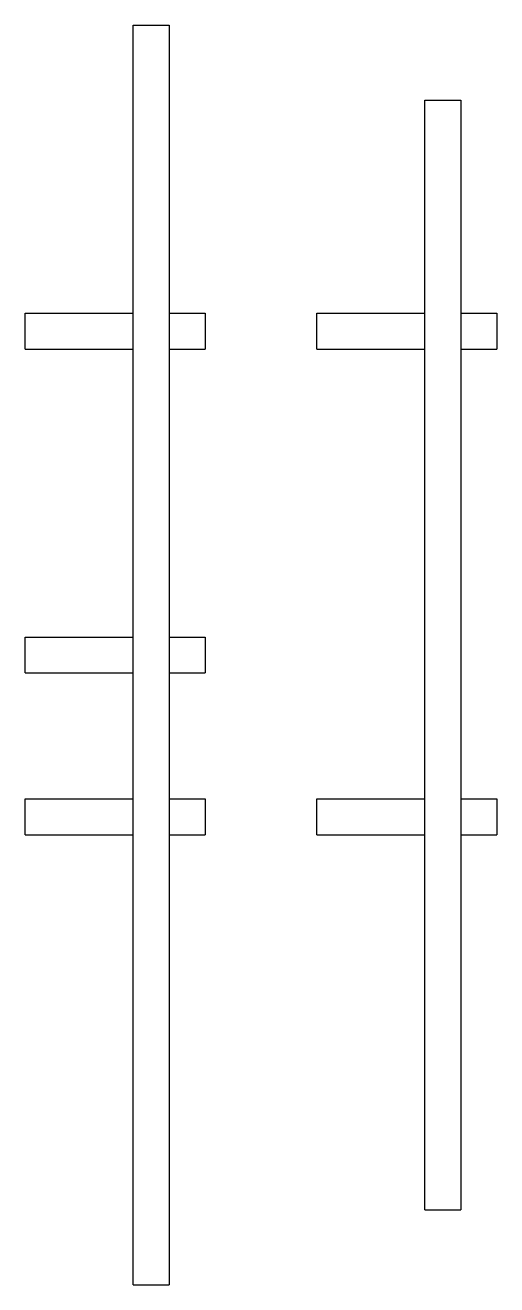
# Model space of a CAD drawing. Extents: x -49 to 4846, y -968 to 1090.
# Drawn here: x 2848.2 to 2979.2, y 314.2 to 664.2 of the extents above; entities that cross this region are included whole.
import ezdxf

# ---------------------------------------------------------------- set-up
doc = ezdxf.new("R2010")
doc.units = 0
doc.layers.get('0').update_dxf_attribs({"linetype": 'CONTINUOUS'})

msp = doc.modelspace()

# ---------------------------------------------------------------- linework, layer by layer
at = {"color": 1}
for p, q in [((2878.221519, 664.186583), (2888.221519, 664.186583)), ((2878.221519, 489.186583), (2878.221519, 664.186583)), ((2888.221519, 664.186583), (2888.221519, 314.186583)), ((2959.187034, 643.38266), (2969.187034, 643.38266)), ((2959.187034, 489.186583), (2959.187034, 643.38266)), ((2969.187034, 643.38266), (2969.187034, 334.990505)), ((2848.221519, 584.186583), (2878.221519, 584.186583)), ((2848.221519, 579.186583), (2848.221519, 584.186583)), ((2888.221519, 584.186583), (2898.221519, 584.186583)), ((2898.221519, 584.186583), (2898.221519, 574.186583)), ((2929.187034, 584.186583), (2959.187034, 584.186583)), ((2929.187034, 579.186583), (2929.187034, 584.186583)), ((2969.187034, 584.186583), (2979.187034, 584.186583)), ((2979.187034, 584.186583), (2979.187034, 574.186583)), ((2848.221519, 574.186583), (2848.221519, 579.186583)), ((2929.187034, 574.186583), (2929.187034, 579.186583)), ((2848.221519, 574.186583), (2878.221519, 574.186583)), ((2888.221519, 574.186583), (2898.221519, 574.186583)), ((2929.187034, 574.186583), (2959.187034, 574.186583)), ((2969.187034, 574.186583), (2979.187034, 574.186583)), ((2848.221519, 494.186583), (2878.221519, 494.186583)), ((2848.221519, 484.186583), (2848.221519, 494.186583)), ((2888.221519, 494.186583), (2898.221519, 494.186583)), ((2898.221519, 494.186583), (2898.221519, 484.856456)), ((2878.221519, 314.186583), (2878.221519, 489.186583)), ((2959.187034, 334.990505), (2959.187034, 489.186583)), ((2848.221519, 484.186583), (2878.221519, 484.186583)), ((2888.221519, 484.186583), (2898.221519, 484.186583)), ((2898.221519, 484.856456), (2898.221519, 484.186583)), ((2848.221519, 449.186583), (2878.221519, 449.186583)), ((2848.221519, 439.186583), (2848.221519, 449.186583)), ((2848.221519, 447.722117), (2848.221519, 448.051688)), ((2888.221519, 449.186583), (2898.221519, 449.186583)), ((2898.221519, 449.186583), (2898.221519, 448.51671)), ((2898.221519, 448.51671), (2898.221519, 439.186583)), ((2929.187034, 449.186583), (2959.187034, 449.186583)), ((2929.187034, 439.186583), (2929.187034, 449.186583)), ((2929.187034, 447.722117), (2929.187034, 448.051688)), ((2969.187034, 449.186583), (2979.187034, 449.186583)), ((2979.187034, 449.186583), (2979.187034, 448.51671)), ((2979.187034, 448.51671), (2979.187034, 439.186583)), ((2898.221519, 446.543566), (2898.221519, 446.100077)), ((2979.187034, 446.543566), (2979.187034, 446.100077)), ((2848.221519, 441.408732), (2848.221519, 441.829673)), ((2929.187034, 441.408732), (2929.187034, 441.829673)), ((2848.221519, 439.186583), (2878.221519, 439.186583)), ((2888.221519, 439.186583), (2898.221519, 439.186583)), ((2898.221519, 440.32153), (2898.221519, 440.029281)), ((2929.187034, 439.186583), (2959.187034, 439.186583)), ((2969.187034, 439.186583), (2979.187034, 439.186583)), ((2979.187034, 440.32153), (2979.187034, 440.029281)), ((2959.187034, 334.990505), (2969.187034, 334.990505)), ((2878.221519, 314.186583), (2888.221519, 314.186583))]:
    msp.add_line(p, q, dxfattribs=at)

doc.saveas('drawing.dxf')
